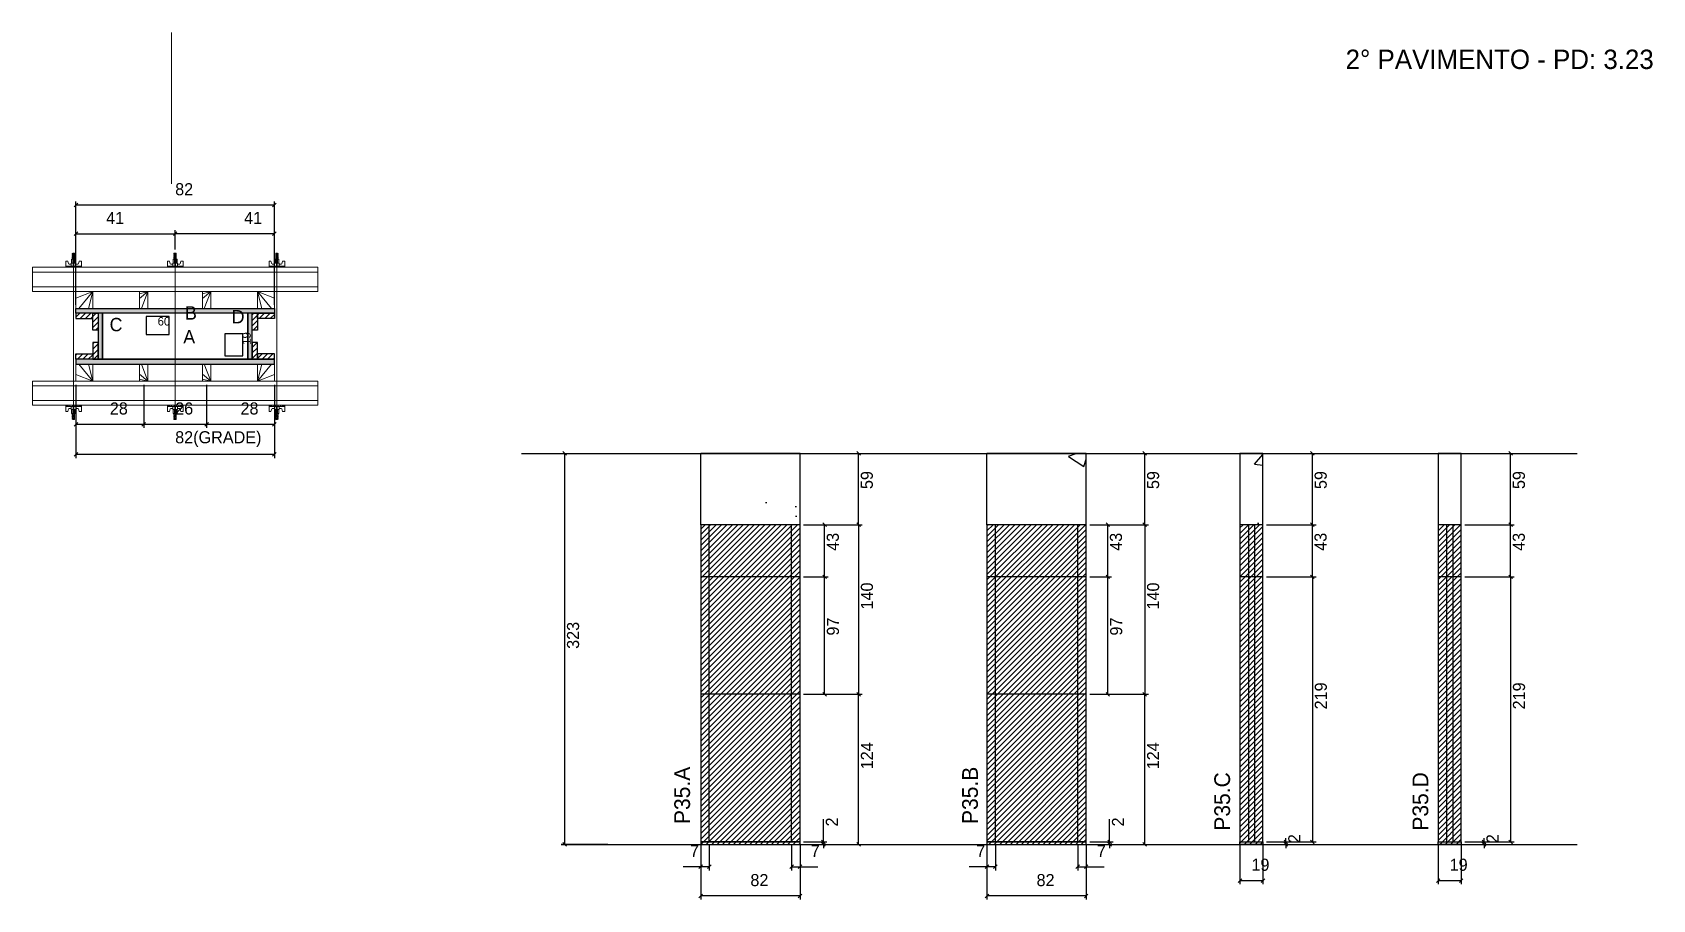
# Model space of a CAD drawing. Header units: metres. Extents: x 6695 to 8034, y 1598 to 2314.
import ezdxf

# ---------------------------------------------------------------- set-up
doc = ezdxf.new("R2010")
doc.units = ezdxf.units.M
for name, color, linetype in [('CHAPA', 7, 'Continuous'), ('COTA', 7, 'Continuous'), ('Hachura', 7, 'Continuous'), ('Madeira', 7, 'Continuous'), ('NIVEL 2° PAV.', 7, 'Continuous'), ('NOMENCLATURA', 7, 'Continuous'), ('Nível', 7, 'Continuous'), ('Painéis', 7, 'Continuous'), ('Perfil Metálico', 7, 'Continuous'), ('SARR_2.2x7', 7, 'Continuous'), ('SARRAFO', 7, 'Continuous'), ('Texto Seção', 7, 'Continuous'), ('TEXTO_GERAL', 7, 'Continuous')]:
    doc.layers.add(name, color=color, linetype=linetype)

msp = doc.modelspace()

# ---------------------------------------------------------------- hatches: boundary and pattern name
at = {"layer": 'COTA'}
h = msp.add_hatch(dxfattribs=at)
h.set_pattern_fill('AR-CONC')
h.paths.add_polyline_path([(7247.3, 1907.7), (7329.3, 1907.7), (7329.3, 1966.7), (7247.3, 1966.7), (7247.3, 1907.7)])
h = msp.add_hatch(dxfattribs=at)
h.set_pattern_fill('AR-CONC')
h.paths.add_polyline_path([(7483.8, 1907.7), (7565.8, 1907.7), (7565.8, 1966.7), (7483.8, 1966.7), (7483.8, 1907.7)])
h = msp.add_hatch(dxfattribs=at)
h.set_pattern_fill('AR-CONC')
h.paths.add_polyline_path([(7692.9, 1907.7), (7711.9, 1907.7), (7711.9, 1966.7), (7692.9, 1966.7), (7692.9, 1907.7)])
h = msp.add_hatch(dxfattribs=at)
h.set_pattern_fill('AR-CONC')
h.paths.add_polyline_path([(7856.7, 1907.7), (7875.7, 1907.7), (7875.7, 1966.7), (7856.7, 1966.7), (7856.7, 1907.7)])
at = {"layer": 'Hachura'}
h = msp.add_hatch(color=7, dxfattribs=at)
h.dxf.hatch_style = 1
h.paths.add_polyline_path([(6730.9, 2082.4), (6730.9, 2086.4), (6894.9, 2086.4), (6894.9, 2082.4), (6730.9, 2082.4)])
h = msp.add_hatch(color=7, dxfattribs=at)
h.dxf.hatch_style = 1
h.paths.add_polyline_path([(6730.9, 2082.4), (6730.9, 2086.4), (6894.9, 2086.4), (6894.9, 2082.4), (6730.9, 2082.4)])
h = msp.add_hatch(dxfattribs=at)
h.set_pattern_fill('ANSI31')
h.paths.add_polyline_path([(6744.9, 2082.4), (6744.9, 2078), (6730.9, 2078), (6730.9, 2082.4), (6744.9, 2082.4)])
h = msp.add_hatch(dxfattribs=at)
h.set_pattern_fill('ANSI31')
h.paths.add_polyline_path([(6749.3, 2082.4), (6744.9, 2082.4), (6744.9, 2068.4), (6749.3, 2068.4), (6749.3, 2082.4)])
h = msp.add_hatch(color=7, dxfattribs=at)
h.dxf.hatch_style = 1
h.paths.add_polyline_path([(6752.9, 2082.4), (6749.3, 2082.4), (6749.3, 2044.4), (6752.9, 2044.4), (6752.9, 2082.4)])
h = msp.add_hatch(color=7, dxfattribs=at)
h.dxf.hatch_style = 1
h.paths.add_polyline_path([(6752.9, 2082.4), (6749.3, 2082.4), (6749.3, 2044.4), (6752.9, 2044.4), (6752.9, 2082.4)])
h = msp.add_hatch(color=7, dxfattribs=at)
h.dxf.hatch_style = 1
h.paths.add_polyline_path([(6876.5, 2082.4), (6872.9, 2082.4), (6872.9, 2044.4), (6876.5, 2044.4), (6876.5, 2082.4)])
h = msp.add_hatch(color=7, dxfattribs=at)
h.dxf.hatch_style = 1
h.paths.add_polyline_path([(6876.5, 2082.4), (6872.9, 2082.4), (6872.9, 2044.4), (6876.5, 2044.4), (6876.5, 2082.4)])
h = msp.add_hatch(dxfattribs=at)
h.set_pattern_fill('ANSI31')
h.paths.add_polyline_path([(6880.9, 2082.4), (6876.5, 2082.4), (6876.5, 2068.4), (6880.9, 2068.4), (6880.9, 2082.4)])
h = msp.add_hatch(dxfattribs=at)
h.set_pattern_fill('ANSI31')
h.paths.add_polyline_path([(6880.9, 2082.4), (6880.9, 2078), (6894.9, 2078), (6894.9, 2082.4), (6880.9, 2082.4)])
h = msp.add_hatch(dxfattribs=at)
h.set_pattern_fill('ANSI31')
h.paths.add_polyline_path([(6744.9, 2044.4), (6744.9, 2048.8), (6730.9, 2048.8), (6730.9, 2044.4), (6744.9, 2044.4)])
h = msp.add_hatch(dxfattribs=at)
h.set_pattern_fill('ANSI31')
h.paths.add_polyline_path([(6749.3, 2044.4), (6744.9, 2044.4), (6744.9, 2058.4), (6749.3, 2058.4), (6749.3, 2044.4)])
h = msp.add_hatch(dxfattribs=at)
h.set_pattern_fill('ANSI31')
h.paths.add_polyline_path([(6880.9, 2044.4), (6876.5, 2044.4), (6876.5, 2058.4), (6880.9, 2058.4), (6880.9, 2044.4)])
h = msp.add_hatch(dxfattribs=at)
h.set_pattern_fill('ANSI31')
h.paths.add_polyline_path([(6880.9, 2044.4), (6880.9, 2048.8), (6894.9, 2048.8), (6894.9, 2044.4), (6880.9, 2044.4)])
h = msp.add_hatch(color=7, dxfattribs=at)
h.dxf.hatch_style = 1
h.paths.add_polyline_path([(6730.9, 2044.4), (6730.9, 2040.4), (6894.9, 2040.4), (6894.9, 2044.4), (6730.9, 2044.4)])
h = msp.add_hatch(color=7, dxfattribs=at)
h.dxf.hatch_style = 1
h.paths.add_polyline_path([(6730.9, 2044.4), (6730.9, 2040.4), (6894.9, 2040.4), (6894.9, 2044.4), (6730.9, 2044.4)])
h = msp.add_hatch(dxfattribs=at)
h.set_pattern_fill('ANSI31')
h.paths.add_polyline_path([(7329.3, 1643.7), (7329.3, 1907.7), (7247.3, 1907.7), (7247.3, 1643.7), (7329.3, 1643.7), (7329.3, 1643.7)])
h = msp.add_hatch(dxfattribs=at)
h.set_pattern_fill('ANSI31')
h.paths.add_polyline_path([(7565.8, 1643.7), (7565.8, 1907.7), (7483.8, 1907.7), (7483.8, 1643.7), (7565.8, 1643.7), (7565.8, 1643.7)])
h = msp.add_hatch(dxfattribs=at)
h.set_pattern_fill('ANSI31')
h.paths.add_polyline_path([(7711.9, 1643.7), (7711.9, 1907.7), (7692.9, 1907.7), (7692.9, 1643.7), (7711.9, 1643.7)])
h = msp.add_hatch(dxfattribs=at)
h.set_pattern_fill('ANSI31')
h.paths.add_polyline_path([(7875.7, 1643.7), (7875.7, 1907.7), (7856.7, 1907.7), (7856.7, 1643.7), (7875.7, 1643.7)])

# ---------------------------------------------------------------- linework, layer by layer
at = {"layer": 'CHAPA', "color": 1, "lineweight": 25}
for points in [[(6730.9, 2082.4), (6730.9, 2086.4), (6894.9, 2086.4), (6894.9, 2082.4)], [(6730.9, 2082.4), (6730.9, 2086.4), (6894.9, 2086.4), (6894.9, 2082.4)], [(6752.9, 2082.4), (6749.3, 2082.4), (6749.3, 2044.4), (6752.9, 2044.4)], [(6752.9, 2082.4), (6749.3, 2082.4), (6749.3, 2044.4), (6752.9, 2044.4)], [(6876.5, 2082.4), (6872.9, 2082.4), (6872.9, 2044.4), (6876.5, 2044.4)], [(6876.5, 2082.4), (6872.9, 2082.4), (6872.9, 2044.4), (6876.5, 2044.4)], [(6730.9, 2044.4), (6730.9, 2040.4), (6894.9, 2040.4), (6894.9, 2044.4)], [(6730.9, 2044.4), (6730.9, 2040.4), (6894.9, 2040.4), (6894.9, 2044.4)]]:
    msp.add_lwpolyline(points, close=True, dxfattribs=at)
at = {"layer": 'COTA', "color": 0, "lineweight": 25}
for p, q in [((6732.4, 2173.3), (6729.4, 2170.3)), ((6893.4, 2170.3), (6896.4, 2173.3)), ((6732.4, 2149.6), (6729.4, 2146.6)), ((6814.4, 2149.6), (6811.4, 2146.6)), ((6811.4, 2146.6), (6814.4, 2149.6)), ((6893.4, 2146.6), (6896.4, 2149.6)), ((6732.4, 1992.2), (6729.4, 1989.2)), ((6785.4, 1989.2), (6788.4, 1992.2)), ((6788.4, 1992.2), (6785.4, 1989.2)), ((6837.4, 1989.2), (6840.4, 1992.2)), ((6840.4, 1992.2), (6837.4, 1989.2)), ((6893.4, 1989.2), (6896.4, 1992.2)), ((6732.4, 1967.3), (6729.4, 1964.3)), ((6893.4, 1964.3), (6896.4, 1967.3)), ((7379.2, 1965.2), (7376.2, 1968.2)), ((7615.7, 1965.2), (7612.7, 1968.2)), ((7754.3, 1965.2), (7751.3, 1968.2)), ((7918, 1965.2), (7915, 1968.2)), ((7351.1, 1906.2), (7348.1, 1909.2)), ((7376.2, 1909.2), (7379.2, 1906.2)), ((7379.2, 1906.2), (7376.2, 1909.2)), ((7585.2, 1906.2), (7582.2, 1909.2)), ((7612.7, 1909.2), (7615.7, 1906.2)), ((7615.7, 1906.2), (7612.7, 1909.2)), ((7754.3, 1906.2), (7751.3, 1909.2)), ((7751.3, 1909.2), (7754.3, 1906.2)), ((7918, 1906.2), (7915, 1909.2)), ((7915, 1909.2), (7918, 1906.2)), ((7348.1, 1866.2), (7351.1, 1863.2)), ((7351.1, 1863.2), (7348.1, 1866.2)), ((7582.2, 1866.2), (7585.2, 1863.2)), ((7585.2, 1863.2), (7582.2, 1866.2)), ((7754.3, 1863.2), (7751.3, 1866.2)), ((7751.3, 1866.2), (7754.3, 1863.2)), ((7918, 1863.2), (7915, 1866.2)), ((7915, 1866.2), (7918, 1863.2)), ((7348.1, 1769.2), (7351.1, 1766.2)), ((7379.2, 1766.2), (7376.2, 1769.2)), ((7376.2, 1769.2), (7379.2, 1766.2)), ((7582.2, 1769.2), (7585.2, 1766.2)), ((7615.7, 1766.2), (7612.7, 1769.2)), ((7612.7, 1769.2), (7615.7, 1766.2)), ((7347.1, 1647.2), (7350.1, 1644.2)), ((7583.6, 1647.2), (7586.6, 1644.2)), ((7729.3, 1647.2), (7732.3, 1644.2)), ((7751.3, 1647.2), (7754.3, 1644.2)), ((7893.1, 1647.2), (7896.1, 1644.2)), ((7915, 1647.2), (7918, 1644.2)), ((7350.1, 1642.2), (7347.1, 1645.2)), ((7376.2, 1645.2), (7379.2, 1642.2)), ((7586.6, 1642.2), (7583.6, 1645.2)), ((7612.7, 1645.2), (7615.7, 1642.2)), ((7732.3, 1642.2), (7729.3, 1645.2)), ((7896.1, 1642.2), (7893.1, 1645.2)), ((7248.8, 1626.7), (7245.8, 1623.7)), ((7252.8, 1623.7), (7255.8, 1626.7)), ((7323.8, 1626.7), (7320.8, 1623.7)), ((7327.8, 1623.7), (7330.8, 1626.7)), ((7485.3, 1626.7), (7482.3, 1623.7)), ((7489.3, 1623.7), (7492.3, 1626.7)), ((7560.3, 1626.7), (7557.3, 1623.7)), ((7564.3, 1623.7), (7567.3, 1626.7)), ((7694.4, 1615.3), (7691.4, 1612.3)), ((7710.4, 1612.3), (7713.4, 1615.3)), ((7858.2, 1615.3), (7855.2, 1612.3)), ((7874.2, 1612.3), (7877.2, 1615.3)), ((7248.8, 1602.6), (7245.8, 1599.6)), ((7327.8, 1599.6), (7330.8, 1602.6)), ((7485.3, 1602.6), (7482.3, 1599.6)), ((7564.3, 1599.6), (7567.3, 1602.6))]:
    msp.add_line(p, q, dxfattribs=at)
at = {"layer": 'COTA', "color": 241, "lineweight": 25}
for p, q in [((6730.9, 2089.4), (6730.9, 2174.8)), ((6894.9, 2171.8), (6730.9, 2171.8)), ((6894.9, 2089.4), (6894.9, 2174.8)), ((6730.9, 2123.4), (6730.9, 2151.1)), ((6730.9, 2148.1), (6812.9, 2148.1)), ((6812.9, 2135.2), (6812.9, 2151.1)), ((6812.9, 2135.2), (6812.9, 2151.1)), ((6894.9, 2148.1), (6812.9, 2148.1)), ((6894.9, 2123.4), (6894.9, 2151.1)), ((6730.9, 2023.4), (6730.9, 1962.8)), ((6730.9, 2023.4), (6730.9, 1987.7)), ((6786.9, 2023.4), (6786.9, 1987.7)), ((6786.9, 2023.4), (6786.9, 1987.7)), ((6838.9, 2023.4), (6838.9, 1987.7)), ((6838.9, 2023.4), (6838.9, 1987.7)), ((6894.9, 2023.4), (6894.9, 1962.8)), ((6894.9, 2023.4), (6894.9, 1987.7)), ((6730.9, 1990.7), (6786.9, 1990.7)), ((6786.9, 1990.7), (6838.9, 1990.7)), ((6838.9, 1990.7), (6894.9, 1990.7)), ((6894.9, 1965.8), (6730.9, 1965.8)), ((7329.3, 1966.7), (7247.3, 1966.7)), ((7247.3, 1907.7), (7247.3, 1966.7)), ((7329.3, 1907.7), (7329.3, 1966.7)), ((7565.8, 1966.7), (7483.8, 1966.7)), ((7483.8, 1907.7), (7483.8, 1966.7)), ((7565.8, 1907.7), (7565.8, 1966.7))]:
    msp.add_line(p, q, dxfattribs=at)
at = {"layer": 'COTA', "color": 180, "lineweight": 25}
for p, q in [((6807.9, 2079.8), (6788.9, 2079.8)), ((6788.9, 2079.8), (6788.9, 2064.8)), ((6807.9, 2064.8), (6807.9, 2079.8)), ((6788.9, 2064.8), (6807.9, 2064.8)), ((6868.9, 2065.4), (6853.9, 2065.4)), ((6853.9, 2065.4), (6853.9, 2047.4)), ((6868.9, 2047.4), (6868.9, 2065.4)), ((6853.9, 2047.4), (6868.9, 2047.4))]:
    msp.add_line(p, q, dxfattribs=at)
at = {"layer": 'COTA', "color": 4, "lineweight": 25}
for p, q in [((7332.3, 1966.7), (7380.7, 1966.7)), ((7377.7, 1907.7), (7377.7, 1966.7)), ((7568.8, 1966.7), (7617.2, 1966.7)), ((7614.2, 1907.7), (7614.2, 1966.7)), ((7714.9, 1966.7), (7755.8, 1966.7)), ((7752.8, 1907.7), (7752.8, 1966.7)), ((7878.7, 1966.7), (7919.5, 1966.7)), ((7916.5, 1907.7), (7916.5, 1966.7)), ((7332.3, 1907.7), (7352.6, 1907.7)), ((7332.3, 1907.7), (7380.7, 1907.7)), ((7332.3, 1907.7), (7380.7, 1907.7)), ((7349.6, 1864.7), (7349.6, 1907.7)), ((7377.7, 1907.7), (7377.7, 1767.7)), ((7568.8, 1907.7), (7586.7, 1907.7)), ((7568.8, 1907.7), (7617.2, 1907.7)), ((7568.8, 1907.7), (7617.2, 1907.7)), ((7583.7, 1864.7), (7583.7, 1907.7)), ((7614.2, 1907.7), (7614.2, 1767.7)), ((7714.9, 1907.7), (7755.8, 1907.7)), ((7714.9, 1907.7), (7755.8, 1907.7)), ((7752.8, 1864.7), (7752.8, 1907.7)), ((7878.7, 1907.7), (7919.5, 1907.7)), ((7878.7, 1907.7), (7919.5, 1907.7)), ((7916.5, 1864.7), (7916.5, 1907.7)), ((7332.3, 1864.7), (7352.6, 1864.7)), ((7332.3, 1864.7), (7352.6, 1864.7)), ((7349.6, 1767.7), (7349.6, 1864.7)), ((7568.8, 1864.7), (7586.7, 1864.7)), ((7568.8, 1864.7), (7586.7, 1864.7)), ((7583.7, 1767.7), (7583.7, 1864.7)), ((7714.9, 1864.7), (7755.8, 1864.7)), ((7714.9, 1864.7), (7755.8, 1864.7)), ((7752.8, 1864.7), (7752.8, 1645.7)), ((7878.7, 1864.7), (7919.5, 1864.7)), ((7878.7, 1864.7), (7919.5, 1864.7)), ((7916.5, 1864.7), (7916.5, 1645.7)), ((7332.3, 1767.7), (7380.7, 1767.7)), ((7332.3, 1767.7), (7352.6, 1767.7)), ((7332.3, 1767.7), (7380.7, 1767.7)), ((7377.7, 1643.7), (7377.7, 1767.7)), ((7568.8, 1767.7), (7617.2, 1767.7)), ((7568.8, 1767.7), (7586.7, 1767.7)), ((7568.8, 1767.7), (7617.2, 1767.7)), ((7614.2, 1643.7), (7614.2, 1767.7)), ((7348.6, 1645.7), (7348.6, 1664.5)), ((7585.1, 1645.7), (7585.1, 1664.5)), ((7730.8, 1645.7), (7730.8, 1648.7)), ((7894.6, 1645.7), (7894.6, 1648.7)), ((7247.3, 1642.7), (7247.3, 1598.1)), ((7247.3, 1640.7), (7247.3, 1622.2)), ((7254.3, 1642.7), (7254.3, 1622.2)), ((7322.3, 1642.7), (7322.3, 1622.2)), ((7329.3, 1642.7), (7329.3, 1598.1)), ((7329.3, 1640.7), (7329.3, 1622.2)), ((7332.3, 1645.7), (7351.6, 1645.7)), ((7332.3, 1643.7), (7351.6, 1643.7)), ((7332.3, 1643.7), (7380.7, 1643.7)), ((7348.6, 1643.7), (7348.6, 1645.7)), ((7348.6, 1643.7), (7348.6, 1640.7)), ((7483.8, 1642.7), (7483.8, 1598.1)), ((7483.8, 1640.7), (7483.8, 1622.2)), ((7490.8, 1642.7), (7490.8, 1622.2)), ((7558.8, 1642.7), (7558.8, 1622.2)), ((7565.8, 1642.7), (7565.8, 1598.1)), ((7565.8, 1640.7), (7565.8, 1622.2)), ((7568.8, 1645.7), (7588.1, 1645.7)), ((7568.8, 1643.7), (7588.1, 1643.7)), ((7568.8, 1643.7), (7617.2, 1643.7)), ((7585.1, 1643.7), (7585.1, 1645.7)), ((7585.1, 1643.7), (7585.1, 1640.7)), ((7692.9, 1642.7), (7692.9, 1610.8)), ((7711.9, 1642.7), (7711.9, 1610.8)), ((7714.9, 1645.7), (7733.8, 1645.7)), ((7714.9, 1645.7), (7755.8, 1645.7)), ((7714.9, 1643.7), (7733.8, 1643.7)), ((7730.8, 1643.7), (7730.8, 1645.7)), ((7730.8, 1643.7), (7730.8, 1640.7)), ((7856.7, 1642.7), (7856.7, 1610.8)), ((7875.7, 1642.7), (7875.7, 1610.8)), ((7878.7, 1645.7), (7897.6, 1645.7)), ((7878.7, 1645.7), (7919.5, 1645.7)), ((7878.7, 1643.7), (7897.6, 1643.7)), ((7894.6, 1643.7), (7894.6, 1645.7)), ((7894.6, 1643.7), (7894.6, 1640.7)), ((7247.3, 1625.2), (7232.6, 1625.2)), ((7254.3, 1625.2), (7247.3, 1625.2)), ((7322.3, 1625.2), (7329.3, 1625.2)), ((7329.3, 1625.2), (7344, 1625.2)), ((7483.8, 1625.2), (7469.1, 1625.2)), ((7490.8, 1625.2), (7483.8, 1625.2)), ((7558.8, 1625.2), (7565.8, 1625.2)), ((7565.8, 1625.2), (7580.6, 1625.2)), ((7692.9, 1613.8), (7711.9, 1613.8)), ((7856.7, 1613.8), (7875.7, 1613.8)), ((7329.3, 1601.1), (7247.3, 1601.1)), ((7565.8, 1601.1), (7483.8, 1601.1))]:
    msp.add_line(p, q, dxfattribs=at)
at = {"layer": 'COTA', "color": 241, "lineweight": 25}
for points in [[(7711.9, 1907.7), (7711.9, 1966.7), (7692.9, 1966.7), (7692.9, 1907.7)], [(7875.7, 1907.7), (7875.7, 1966.7), (7856.7, 1966.7), (7856.7, 1907.7)]]:
    msp.add_lwpolyline(points, dxfattribs=at)
at = {"layer": 'Hachura', "color": 0, "lineweight": 9}
for p, q in [((6727.8, 2131.4), (6730, 2130.4)), ((6729.9, 2130.1), (6727.8, 2131.2)), ((6727.8, 2130.3), (6730, 2129.2)), ((6729.9, 2129), (6727.8, 2130)), ((6727.8, 2129.1), (6730, 2128)), ((6727.9, 2131.9), (6728.2, 2132.2)), ((6727.9, 2131.5), (6727.9, 2131.9)), ((6729.8, 2131.9), (6727.9, 2131.9)), ((6727.9, 2131.5), (6729.8, 2130.6)), ((6727.9, 2131.5), (6729.8, 2130.6)), ((6727.9, 2130.4), (6727.9, 2131)), ((6729.8, 2130), (6727.9, 2131)), ((6727.9, 2130.4), (6729.8, 2129.4)), ((6727.9, 2129.2), (6727.9, 2129.9)), ((6729.8, 2128.9), (6727.9, 2129.9)), ((6727.9, 2129.6), (6727.9, 2129.9)), ((6727.9, 2129.2), (6729.8, 2128.2)), ((6728.2, 2132.2), (6729.5, 2132.2)), ((6729.8, 2131.2), (6728.5, 2131.9)), ((6729.9, 2131.3), (6728.8, 2131.9)), ((6729.3, 2131.9), (6730, 2131.5)), ((6729.8, 2131.9), (6729.5, 2132.2)), ((6729.6, 2131.9), (6729.8, 2131.7)), ((6729.8, 2131.2), (6729.8, 2130.6)), ((6729.8, 2129.4), (6729.8, 2130)), ((6811.8, 2131.4), (6814, 2130.4)), ((6813.9, 2130.1), (6811.8, 2131.2)), ((6811.8, 2130.3), (6814, 2129.2)), ((6813.9, 2129), (6811.8, 2130)), ((6811.8, 2129.1), (6814, 2128)), ((6811.9, 2131.9), (6812.2, 2132.2)), ((6811.9, 2131.5), (6811.9, 2131.9)), ((6813.8, 2131.9), (6811.9, 2131.9)), ((6811.9, 2131.5), (6813.8, 2130.6)), ((6811.9, 2131.5), (6813.8, 2130.6)), ((6811.9, 2130.4), (6811.9, 2131)), ((6813.8, 2130), (6811.9, 2131)), ((6811.9, 2130.4), (6813.8, 2129.4)), ((6811.9, 2129.2), (6811.9, 2129.9)), ((6813.8, 2128.9), (6811.9, 2129.9)), ((6811.9, 2129.6), (6811.9, 2129.9)), ((6811.9, 2129.2), (6813.8, 2128.2)), ((6812.2, 2132.2), (6813.5, 2132.2)), ((6813.8, 2131.2), (6812.5, 2131.9)), ((6813.9, 2131.3), (6812.8, 2131.9)), ((6813.3, 2131.9), (6814, 2131.5)), ((6813.8, 2131.9), (6813.5, 2132.2)), ((6813.6, 2131.9), (6813.8, 2131.7)), ((6813.8, 2131.2), (6813.8, 2130.6)), ((6813.8, 2129.4), (6813.8, 2130)), ((6896.5, 2131.9), (6895.9, 2131.5)), ((6895.9, 2131.3), (6897, 2131.9)), ((6898, 2131.4), (6895.9, 2130.4)), ((6895.9, 2130.1), (6898.1, 2131.2)), ((6898, 2130.3), (6895.9, 2129.2)), ((6895.9, 2129), (6898.1, 2130)), ((6898, 2129.1), (6895.9, 2128)), ((6896, 2131.9), (6896.3, 2132.2)), ((6896.3, 2131.9), (6896, 2131.7)), ((6896, 2131.2), (6897.3, 2131.9)), ((6896, 2131.9), (6898, 2131.9)), ((6898, 2131.5), (6896, 2130.6)), ((6898, 2131.5), (6896, 2130.6)), ((6896, 2131.2), (6896, 2130.6)), ((6896, 2130), (6898, 2131)), ((6898, 2130.4), (6896, 2129.4)), ((6896, 2129.4), (6896, 2130)), ((6896, 2128.9), (6898, 2129.9)), ((6898, 2129.2), (6896, 2128.2)), ((6897.6, 2132.2), (6896.3, 2132.2)), ((6898, 2131.9), (6897.6, 2132.2)), ((6898, 2131.5), (6898, 2131.9)), ((6898, 2130.4), (6898, 2131)), ((6898, 2129.2), (6898, 2129.9)), ((6898, 2129.6), (6898, 2129.9)), ((6722.5, 2120.4), (6722.5, 2125.5)), ((6722.5, 2125.5), (6724.1, 2125.5)), ((6722.5, 2121.3), (6735.4, 2121.3)), ((6722.5, 2121.3), (6727.6, 2121.3)), ((6735.4, 2120.4), (6722.5, 2120.4)), ((6722.6, 2121.3), (6722.6, 2120.4)), ((6722.8, 2121.3), (6722.8, 2120.4)), ((6723.2, 2121.3), (6723.2, 2120.4)), ((6723.6, 2121.3), (6723.6, 2120.4)), ((6724.1, 2125.5), (6724.7, 2123.3)), ((6724.5, 2121.3), (6724.5, 2120.4)), ((6725, 2123.1), (6727, 2123.1)), ((6725.9, 2121.3), (6725.9, 2120.4)), ((6734.4, 2120.4), (6726.6, 2120.4)), ((6727, 2123.9), (6730.8, 2123.9)), ((6727, 2121.3), (6727, 2123.9)), ((6728.9, 2121.3), (6727, 2121.3)), ((6730.6, 2127.1), (6727.2, 2127.1)), ((6727.2, 2127.1), (6727.2, 2123.9)), ((6730.6, 2127), (6727.2, 2127)), ((6727.6, 2121.3), (6728.3, 2121.3)), ((6729.9, 2127.8), (6727.8, 2128.9)), ((6729, 2127.1), (6727.8, 2127.7)), ((6727.9, 2128), (6727.9, 2128.7)), ((6729.8, 2127.7), (6727.9, 2128.7)), ((6727.9, 2128), (6729.8, 2127.1)), ((6728.8, 2127.1), (6727.9, 2127.5)), ((6727.9, 2127.1), (6727.9, 2127.5)), ((6728, 2121), (6728, 2121.2)), ((6728, 2120.5), (6728, 2121)), ((6728.3, 2127.1), (6728.3, 2123.9)), ((6728.6, 2121.3), (6728.6, 2123.3)), ((6728.9, 2121.3), (6728.9, 2120.4)), ((6729.1, 2123.3), (6729.1, 2121.3)), ((6729.8, 2128.7), (6729.8, 2128.9)), ((6729.8, 2128.7), (6729.8, 2128.2)), ((6729.8, 2127.7), (6729.8, 2127.1)), ((6729.8, 2127.1), (6729.8, 2123.9)), ((6729.9, 2121.2), (6729.9, 2120.7)), ((6730.6, 2123.9), (6730.6, 2127.1)), ((6730.8, 2123.9), (6730.6, 2123.9)), ((6730.8, 2123.9), (6730.6, 2123.9)), ((6730.8, 2123.9), (6730.8, 2121.3)), ((6732.8, 2123.1), (6730.8, 2123.1)), ((6731.9, 2121.3), (6731.9, 2120.4)), ((6733.7, 2125.5), (6733.1, 2123.3)), ((6733.4, 2121.3), (6733.4, 2120.4)), ((6735.4, 2125.5), (6733.7, 2125.5)), ((6734.2, 2121.3), (6734.2, 2120.4)), ((6734.7, 2121.3), (6734.7, 2120.4)), ((6735, 2121.3), (6735, 2120.4)), ((6735.2, 2121.3), (6735.2, 2120.4)), ((6735.4, 2121.3), (6735.4, 2125.5)), ((6735.4, 2121.3), (6735.4, 2120.4)), ((6806.5, 2120.4), (6806.5, 2125.5)), ((6806.5, 2125.5), (6808.1, 2125.5)), ((6806.5, 2121.3), (6819.4, 2121.3)), ((6806.5, 2121.3), (6811.6, 2121.3)), ((6819.4, 2120.4), (6806.5, 2120.4)), ((6806.6, 2121.3), (6806.6, 2120.4)), ((6806.8, 2121.3), (6806.8, 2120.4)), ((6807.2, 2121.3), (6807.2, 2120.4)), ((6807.6, 2121.3), (6807.6, 2120.4)), ((6808.1, 2125.5), (6808.7, 2123.3)), ((6808.5, 2121.3), (6808.5, 2120.4)), ((6809, 2123.1), (6811, 2123.1)), ((6809.9, 2121.3), (6809.9, 2120.4)), ((6818.4, 2120.4), (6810.6, 2120.4)), ((6811, 2123.9), (6814.8, 2123.9)), ((6811, 2121.3), (6811, 2123.9)), ((6812.9, 2121.3), (6811, 2121.3)), ((6814.6, 2127.1), (6811.2, 2127.1)), ((6811.2, 2127.1), (6811.2, 2123.9)), ((6814.6, 2127), (6811.2, 2127)), ((6811.6, 2121.3), (6812.3, 2121.3)), ((6813.9, 2127.8), (6811.8, 2128.9)), ((6813, 2127.1), (6811.8, 2127.7)), ((6811.9, 2128), (6811.9, 2128.7)), ((6813.8, 2127.7), (6811.9, 2128.7)), ((6811.9, 2128), (6813.8, 2127.1)), ((6812.8, 2127.1), (6811.9, 2127.5)), ((6811.9, 2127.1), (6811.9, 2127.5)), ((6812, 2121), (6812, 2121.2)), ((6812, 2120.5), (6812, 2121)), ((6812.3, 2127.1), (6812.3, 2123.9)), ((6812.6, 2121.3), (6812.6, 2123.3)), ((6812.9, 2121.3), (6812.9, 2120.4)), ((6813.1, 2123.3), (6813.1, 2121.3)), ((6813.8, 2128.7), (6813.8, 2128.9)), ((6813.8, 2128.7), (6813.8, 2128.2)), ((6813.8, 2127.7), (6813.8, 2127.1)), ((6813.8, 2127.1), (6813.8, 2123.9)), ((6813.9, 2121.2), (6813.9, 2120.7)), ((6814.6, 2123.9), (6814.6, 2127.1)), ((6814.8, 2123.9), (6814.6, 2123.9)), ((6814.8, 2123.9), (6814.6, 2123.9)), ((6814.8, 2123.9), (6814.8, 2121.3)), ((6816.8, 2123.1), (6814.8, 2123.1)), ((6815.9, 2121.3), (6815.9, 2120.4)), ((6817.7, 2125.5), (6817.1, 2123.3)), ((6817.4, 2121.3), (6817.4, 2120.4)), ((6819.4, 2125.5), (6817.7, 2125.5)), ((6818.2, 2121.3), (6818.2, 2120.4)), ((6818.7, 2121.3), (6818.7, 2120.4)), ((6819, 2121.3), (6819, 2120.4)), ((6819.2, 2121.3), (6819.2, 2120.4)), ((6819.4, 2121.3), (6819.4, 2125.5)), ((6819.4, 2121.3), (6819.4, 2120.4)), ((6890.5, 2121.3), (6890.5, 2125.5)), ((6890.5, 2125.5), (6892.1, 2125.5)), ((6903.4, 2121.3), (6890.5, 2121.3)), ((6890.5, 2121.3), (6890.5, 2120.4)), ((6890.5, 2120.4), (6903.4, 2120.4)), ((6890.6, 2121.3), (6890.6, 2120.4)), ((6890.8, 2121.3), (6890.8, 2120.4)), ((6891.2, 2121.3), (6891.2, 2120.4)), ((6891.4, 2120.4), (6899.2, 2120.4)), ((6891.6, 2121.3), (6891.6, 2120.4)), ((6892.1, 2125.5), (6892.7, 2123.3)), ((6892.5, 2121.3), (6892.5, 2120.4)), ((6893, 2123.1), (6895, 2123.1)), ((6893.9, 2121.3), (6893.9, 2120.4)), ((6898.9, 2123.9), (6895, 2123.9)), ((6895, 2123.9), (6895, 2121.3)), ((6895, 2123.9), (6895.2, 2123.9)), ((6895, 2123.9), (6895.2, 2123.9)), ((6895.2, 2127.1), (6898.6, 2127.1)), ((6895.2, 2123.9), (6895.2, 2127.1)), ((6895.2, 2127), (6898.6, 2127)), ((6895.9, 2127.8), (6898.1, 2128.9)), ((6895.9, 2121.2), (6895.9, 2120.7)), ((6896, 2128.7), (6896, 2128.9)), ((6896, 2128.7), (6896, 2128.2)), ((6896, 2127.7), (6898, 2128.7)), ((6898, 2128), (6896, 2127.1)), ((6896, 2127.7), (6896, 2127.1)), ((6896, 2127.1), (6896, 2123.9)), ((6896.7, 2123.3), (6896.7, 2121.3)), ((6896.8, 2127.1), (6898.1, 2127.7)), ((6896.9, 2121.3), (6898.9, 2121.3)), ((6896.9, 2121.3), (6896.9, 2120.4)), ((6897, 2127.1), (6898, 2127.5)), ((6897.2, 2121.3), (6897.2, 2123.3)), ((6897.6, 2127.1), (6897.6, 2123.9)), ((6898.2, 2121.3), (6897.6, 2121.3)), ((6897.9, 2121), (6897.9, 2121.2)), ((6897.9, 2120.5), (6897.9, 2121)), ((6898, 2128), (6898, 2128.7)), ((6898, 2127.1), (6898, 2127.5)), ((6903.4, 2121.3), (6898.2, 2121.3)), ((6898.6, 2127.1), (6898.6, 2123.9)), ((6898.9, 2121.3), (6898.9, 2123.9)), ((6900.8, 2123.1), (6898.9, 2123.1)), ((6900, 2121.3), (6900, 2120.4)), ((6901.7, 2125.5), (6901.1, 2123.3)), ((6901.4, 2121.3), (6901.4, 2120.4)), ((6903.4, 2125.5), (6901.7, 2125.5)), ((6902.2, 2121.3), (6902.2, 2120.4)), ((6902.7, 2121.3), (6902.7, 2120.4)), ((6903, 2121.3), (6903, 2120.4)), ((6903.2, 2121.3), (6903.2, 2120.4)), ((6903.4, 2120.4), (6903.4, 2125.5)), ((6735.4, 2006.4), (6722.5, 2006.4)), ((6722.5, 2006.4), (6722.5, 2001.2)), ((6722.5, 2005.5), (6735.4, 2005.5)), ((6722.5, 2005.5), (6727.6, 2005.5)), ((6722.5, 2001.2), (6724.1, 2001.2)), ((6722.6, 2005.5), (6722.6, 2006.4)), ((6722.8, 2005.5), (6722.8, 2006.4)), ((6723.2, 2005.5), (6723.2, 2006.4)), ((6723.6, 2005.5), (6723.6, 2006.4)), ((6724.1, 2001.2), (6724.7, 2003.4)), ((6724.5, 2005.5), (6724.5, 2006.4)), ((6725, 2003.7), (6727, 2003.7)), ((6725.9, 2005.5), (6725.9, 2006.4)), ((6734.4, 2006.4), (6726.6, 2006.4)), ((6728.9, 2005.5), (6727, 2005.5)), ((6727, 2005.5), (6727, 2002.9)), ((6727, 2002.9), (6730.8, 2002.9)), ((6727.2, 1999.7), (6727.2, 2002.9)), ((6730.6, 1999.7), (6727.2, 1999.7)), ((6730.6, 1999.7), (6727.2, 1999.7)), ((6727.6, 2005.5), (6728.3, 2005.5)), ((6729, 1999.7), (6727.8, 1999)), ((6729.9, 1998.9), (6727.8, 1997.9)), ((6727.8, 1997.6), (6730, 1998.7)), ((6729.9, 1997.8), (6727.8, 1996.7)), ((6727.8, 1996.5), (6730, 1997.6)), ((6729.9, 1996.6), (6727.8, 1995.6)), ((6727.8, 1995.3), (6730, 1996.4)), ((6727.9, 1998.7), (6729.8, 1999.7)), ((6728.8, 1999.7), (6727.9, 1999.2)), ((6727.9, 1999.7), (6727.9, 1999.2)), ((6729.8, 1999), (6727.9, 1998.1)), ((6727.9, 1998.7), (6727.9, 1998.1)), ((6727.9, 1997.5), (6729.8, 1998.5)), ((6729.8, 1997.9), (6727.9, 1996.9)), ((6727.9, 1997.5), (6727.9, 1996.9)), ((6727.9, 1996.4), (6729.8, 1997.3)), ((6727.9, 1997.1), (6727.9, 1996.9)), ((6729.8, 1996.7), (6727.9, 1995.7)), ((6727.9, 1996.4), (6727.9, 1995.7)), ((6727.9, 1995.2), (6729.8, 1996.2)), ((6727.9, 1995.2), (6729.8, 1996.2)), ((6727.9, 1995.2), (6727.9, 1994.9)), ((6728, 2006.2), (6728, 2005.8)), ((6728, 2005.8), (6728, 2005.6)), ((6728.3, 1999.7), (6728.3, 2002.9)), ((6729.8, 1995.5), (6728.5, 1994.9)), ((6728.6, 2005.5), (6728.6, 2003.5)), ((6729.9, 1995.5), (6728.8, 1994.9)), ((6728.9, 2005.5), (6728.9, 2006.4)), ((6729.1, 2003.5), (6729.1, 2005.5)), ((6729.3, 1994.9), (6730, 1995.2)), ((6729.8, 1999.7), (6729.8, 2002.9)), ((6729.8, 1999), (6729.8, 1999.7)), ((6729.8, 1998.1), (6729.8, 1998.5)), ((6729.8, 1998.1), (6729.8, 1997.9)), ((6729.8, 1997.3), (6729.8, 1996.7)), ((6729.8, 1995.5), (6729.8, 1996.2)), ((6729.9, 2005.6), (6729.9, 2006)), ((6730.6, 2002.9), (6730.6, 1999.7)), ((6730.8, 2002.9), (6730.6, 2002.9)), ((6730.8, 2002.9), (6730.6, 2002.9)), ((6732.8, 2003.7), (6730.8, 2003.7)), ((6730.8, 2002.9), (6730.8, 2005.5)), ((6731.9, 2005.5), (6731.9, 2006.4)), ((6733.7, 2001.2), (6733.1, 2003.4)), ((6733.4, 2005.5), (6733.4, 2006.4)), ((6735.4, 2001.2), (6733.7, 2001.2)), ((6734.2, 2005.5), (6734.2, 2006.4)), ((6734.7, 2005.5), (6734.7, 2006.4)), ((6735, 2005.5), (6735, 2006.4)), ((6735.2, 2005.5), (6735.2, 2006.4)), ((6735.4, 2005.5), (6735.4, 2006.4)), ((6735.4, 2005.5), (6735.4, 2001.2)), ((6819.4, 2006.4), (6806.5, 2006.4)), ((6806.5, 2006.4), (6806.5, 2001.2)), ((6806.5, 2005.5), (6819.4, 2005.5)), ((6806.5, 2005.5), (6811.6, 2005.5)), ((6806.5, 2001.2), (6808.1, 2001.2)), ((6806.6, 2005.5), (6806.6, 2006.4)), ((6806.8, 2005.5), (6806.8, 2006.4)), ((6807.2, 2005.5), (6807.2, 2006.4)), ((6807.6, 2005.5), (6807.6, 2006.4)), ((6808.1, 2001.2), (6808.7, 2003.4)), ((6808.5, 2005.5), (6808.5, 2006.4)), ((6809, 2003.7), (6811, 2003.7)), ((6809.9, 2005.5), (6809.9, 2006.4)), ((6818.4, 2006.4), (6810.6, 2006.4)), ((6812.9, 2005.5), (6811, 2005.5)), ((6811, 2005.5), (6811, 2002.9)), ((6811, 2002.9), (6814.8, 2002.9)), ((6811.2, 1999.7), (6811.2, 2002.9)), ((6814.6, 1999.7), (6811.2, 1999.7)), ((6814.6, 1999.7), (6811.2, 1999.7)), ((6811.6, 2005.5), (6812.3, 2005.5)), ((6813, 1999.7), (6811.8, 1999)), ((6813.9, 1998.9), (6811.8, 1997.9)), ((6811.8, 1997.6), (6814, 1998.7)), ((6813.9, 1997.8), (6811.8, 1996.7)), ((6811.8, 1996.5), (6814, 1997.6)), ((6813.9, 1996.6), (6811.8, 1995.6)), ((6811.8, 1995.3), (6814, 1996.4)), ((6811.9, 1998.7), (6813.8, 1999.7)), ((6812.8, 1999.7), (6811.9, 1999.2)), ((6811.9, 1999.7), (6811.9, 1999.2)), ((6813.8, 1999), (6811.9, 1998.1)), ((6811.9, 1998.7), (6811.9, 1998.1)), ((6811.9, 1997.5), (6813.8, 1998.5)), ((6813.8, 1997.9), (6811.9, 1996.9)), ((6811.9, 1997.5), (6811.9, 1996.9)), ((6811.9, 1996.4), (6813.8, 1997.3)), ((6811.9, 1997.1), (6811.9, 1996.9)), ((6813.8, 1996.7), (6811.9, 1995.7)), ((6811.9, 1996.4), (6811.9, 1995.7)), ((6811.9, 1995.2), (6813.8, 1996.2)), ((6811.9, 1995.2), (6813.8, 1996.2)), ((6811.9, 1995.2), (6811.9, 1994.9)), ((6812, 2006.2), (6812, 2005.8)), ((6812, 2005.8), (6812, 2005.6)), ((6812.3, 1999.7), (6812.3, 2002.9)), ((6813.8, 1995.5), (6812.5, 1994.9)), ((6812.6, 2005.5), (6812.6, 2003.5)), ((6813.9, 1995.5), (6812.8, 1994.9)), ((6812.9, 2005.5), (6812.9, 2006.4)), ((6813.1, 2003.5), (6813.1, 2005.5)), ((6813.3, 1994.9), (6814, 1995.2)), ((6813.8, 1999.7), (6813.8, 2002.9)), ((6813.8, 1999), (6813.8, 1999.7)), ((6813.8, 1998.1), (6813.8, 1998.5)), ((6813.8, 1998.1), (6813.8, 1997.9)), ((6813.8, 1997.3), (6813.8, 1996.7)), ((6813.8, 1995.5), (6813.8, 1996.2)), ((6813.9, 2005.6), (6813.9, 2006)), ((6814.6, 2002.9), (6814.6, 1999.7)), ((6814.8, 2002.9), (6814.6, 2002.9)), ((6814.8, 2002.9), (6814.6, 2002.9)), ((6816.8, 2003.7), (6814.8, 2003.7)), ((6814.8, 2002.9), (6814.8, 2005.5)), ((6815.9, 2005.5), (6815.9, 2006.4)), ((6817.7, 2001.2), (6817.1, 2003.4)), ((6817.4, 2005.5), (6817.4, 2006.4)), ((6819.4, 2001.2), (6817.7, 2001.2)), ((6818.2, 2005.5), (6818.2, 2006.4)), ((6818.7, 2005.5), (6818.7, 2006.4)), ((6819, 2005.5), (6819, 2006.4)), ((6819.2, 2005.5), (6819.2, 2006.4)), ((6819.4, 2005.5), (6819.4, 2006.4)), ((6819.4, 2005.5), (6819.4, 2001.2)), ((6890.5, 2006.4), (6903.4, 2006.4)), ((6890.5, 2005.5), (6890.5, 2006.4)), ((6903.4, 2005.5), (6890.5, 2005.5)), ((6890.5, 2005.5), (6890.5, 2001.2)), ((6890.5, 2001.2), (6892.1, 2001.2)), ((6890.6, 2005.5), (6890.6, 2006.4)), ((6890.8, 2005.5), (6890.8, 2006.4)), ((6891.2, 2005.5), (6891.2, 2006.4)), ((6891.4, 2006.4), (6899.2, 2006.4)), ((6891.6, 2005.5), (6891.6, 2006.4)), ((6892.1, 2001.2), (6892.7, 2003.4)), ((6892.5, 2005.5), (6892.5, 2006.4)), ((6893, 2003.7), (6895, 2003.7)), ((6893.9, 2005.5), (6893.9, 2006.4)), ((6895, 2002.9), (6895, 2005.5)), ((6898.9, 2002.9), (6895, 2002.9)), ((6895, 2002.9), (6895.2, 2002.9)), ((6895, 2002.9), (6895.2, 2002.9)), ((6895.2, 2002.9), (6895.2, 1999.7)), ((6895.2, 1999.7), (6898.6, 1999.7)), ((6895.2, 1999.7), (6898.6, 1999.7)), ((6895.9, 2005.6), (6895.9, 2006)), ((6895.9, 1998.9), (6898.1, 1997.9)), ((6898, 1997.6), (6895.9, 1998.7)), ((6895.9, 1997.8), (6898.1, 1996.7)), ((6898, 1996.5), (6895.9, 1997.6)), ((6895.9, 1996.6), (6898.1, 1995.6)), ((6898, 1995.3), (6895.9, 1996.4)), ((6895.9, 1995.5), (6897, 1994.9)), ((6896.5, 1994.9), (6895.9, 1995.2)), ((6896, 1999.7), (6896, 2002.9)), ((6896, 1999), (6896, 1999.7)), ((6898, 1998.7), (6896, 1999.7)), ((6896, 1999), (6898, 1998.1)), ((6896, 1998.1), (6896, 1998.5)), ((6898, 1997.5), (6896, 1998.5)), ((6896, 1998.1), (6896, 1997.9)), ((6896, 1997.9), (6898, 1996.9)), ((6896, 1997.3), (6896, 1996.7)), ((6898, 1996.4), (6896, 1997.3)), ((6896, 1996.7), (6898, 1995.7)), ((6898, 1995.2), (6896, 1996.2)), ((6896, 1995.5), (6896, 1996.2)), ((6898, 1995.2), (6896, 1996.2)), ((6896, 1995.5), (6897.3, 1994.9)), ((6896.7, 2003.5), (6896.7, 2005.5)), ((6896.8, 1999.7), (6898.1, 1999)), ((6896.9, 2005.5), (6896.9, 2006.4)), ((6896.9, 2005.5), (6898.9, 2005.5)), ((6897, 1999.7), (6898, 1999.2)), ((6897.2, 2005.5), (6897.2, 2003.5)), ((6898.2, 2005.5), (6897.6, 2005.5)), ((6897.6, 1999.7), (6897.6, 2002.9)), ((6897.9, 2006.2), (6897.9, 2005.8)), ((6897.9, 2005.8), (6897.9, 2005.6)), ((6898, 1999.7), (6898, 1999.2)), ((6898, 1998.7), (6898, 1998.1)), ((6898, 1997.5), (6898, 1996.9)), ((6898, 1997.1), (6898, 1996.9)), ((6898, 1996.4), (6898, 1995.7)), ((6898, 1995.2), (6898, 1994.9)), ((6903.4, 2005.5), (6898.2, 2005.5)), ((6898.6, 1999.7), (6898.6, 2002.9)), ((6898.9, 2005.5), (6898.9, 2002.9)), ((6900.8, 2003.7), (6898.9, 2003.7)), ((6900, 2005.5), (6900, 2006.4)), ((6901.7, 2001.2), (6901.1, 2003.4)), ((6901.4, 2005.5), (6901.4, 2006.4)), ((6903.4, 2001.2), (6901.7, 2001.2)), ((6902.2, 2005.5), (6902.2, 2006.4)), ((6902.7, 2005.5), (6902.7, 2006.4)), ((6903, 2005.5), (6903, 2006.4)), ((6903.2, 2005.5), (6903.2, 2006.4)), ((6903.4, 2006.4), (6903.4, 2001.2)), ((6727.9, 1994.9), (6728.2, 1994.6)), ((6729.8, 1994.9), (6727.9, 1994.9)), ((6728.2, 1994.6), (6729.5, 1994.6)), ((6729.8, 1994.9), (6729.5, 1994.6)), ((6729.6, 1994.9), (6729.8, 1995)), ((6811.9, 1994.9), (6812.2, 1994.6)), ((6813.8, 1994.9), (6811.9, 1994.9)), ((6812.2, 1994.6), (6813.5, 1994.6)), ((6813.8, 1994.9), (6813.5, 1994.6)), ((6813.6, 1994.9), (6813.8, 1995)), ((6896.3, 1994.9), (6896, 1995)), ((6896, 1994.9), (6896.3, 1994.6)), ((6896, 1994.9), (6898, 1994.9)), ((6897.6, 1994.6), (6896.3, 1994.6)), ((6898, 1994.9), (6897.6, 1994.6))]:
    msp.add_line(p, q, dxfattribs=at)
at = {"layer": 'Hachura', "color": 251, "lineweight": 9}
for p, q in [((6728.9, 2131.2), (6728.9, 1999.4)), ((6812.9, 2131.2), (6812.9, 1999.4)), ((6896.9, 2131.2), (6896.9, 1999.4))]:
    msp.add_line(p, q, dxfattribs=at)
at = {"layer": 'Madeira', "color": 126, "lineweight": 18}
for p, q in [((6744.9, 2100.4), (6730.9, 2095)), ((6744.9, 2100.4), (6733.4, 2086.4)), ((6744.9, 2100.4), (6741.4, 2086.4)), ((6790.4, 2100.4), (6783.4, 2094.6)), ((6790.4, 2100.4), (6783.4, 2098.6)), ((6790.4, 2100.4), (6785, 2086.4)), ((6842.4, 2100.4), (6835.4, 2094.6)), ((6842.4, 2100.4), (6835.4, 2098.6)), ((6842.4, 2100.4), (6837, 2086.4)), ((6880.9, 2100.4), (6892.4, 2086.4)), ((6880.9, 2100.4), (6884.4, 2086.4)), ((6880.9, 2100.4), (6894.9, 2094.9)), ((6744.9, 2026.4), (6733.4, 2040.4)), ((6744.9, 2026.4), (6741.4, 2040.4)), ((6790.4, 2026.4), (6785, 2040.4)), ((6842.4, 2026.4), (6837, 2040.4)), ((6880.9, 2026.4), (6892.4, 2040.4)), ((6880.9, 2026.4), (6884.4, 2040.4)), ((6744.9, 2026.4), (6730.9, 2031.8)), ((6790.4, 2026.4), (6783.4, 2032.1)), ((6790.4, 2026.4), (6783.4, 2028.1)), ((6842.4, 2026.4), (6835.4, 2032.1)), ((6842.4, 2026.4), (6835.4, 2028.1)), ((6880.9, 2026.4), (6894.9, 2031.8))]:
    msp.add_line(p, q, dxfattribs=at)
for points in [[(6894.9, 2100.4), (6894.9, 2086.4), (6730.9, 2086.4), (6730.9, 2100.4)], [(6744.9, 2100.4), (6744.9, 2086.4), (6730.9, 2086.4), (6730.9, 2100.4)], [(6790.4, 2100.4), (6783.4, 2100.4), (6783.4, 2086.4), (6790.4, 2086.4)], [(6842.4, 2100.4), (6835.4, 2100.4), (6835.4, 2086.4), (6842.4, 2086.4)], [(6880.9, 2100.4), (6880.9, 2086.4), (6894.9, 2086.4), (6894.9, 2100.4)], [(6894.9, 2026.4), (6894.9, 2040.4), (6730.9, 2040.4), (6730.9, 2026.4)], [(6744.9, 2026.4), (6744.9, 2040.4), (6730.9, 2040.4), (6730.9, 2026.4)], [(6790.4, 2026.4), (6783.4, 2026.4), (6783.4, 2040.4), (6790.4, 2040.4)], [(6842.4, 2026.4), (6835.4, 2026.4), (6835.4, 2040.4), (6842.4, 2040.4)], [(6880.9, 2026.4), (6880.9, 2040.4), (6894.9, 2040.4), (6894.9, 2026.4)]]:
    msp.add_lwpolyline(points, close=True, dxfattribs=at)
at = {"layer": 'NIVEL 2° PAV.', "color": 4, "lineweight": 25}
for p, q in [((7131.8, 1966.7), (7137.9, 1966.7)), ((7131.8, 1966.7), (7137.9, 1966.7)), ((7134.9, 1643.7), (7134.9, 1966.7)), ((7134.9, 1643.7), (7134.9, 1966.7)), ((7170.6, 1643.7), (7131.9, 1643.7)), ((7170.6, 1643.7), (7131.9, 1643.7))]:
    msp.add_line(p, q, dxfattribs=at)
at = {"layer": 'NIVEL 2° PAV.', "color": 0, "lineweight": 25}
for p, q in [((7136.4, 1965.2), (7133.4, 1968.2)), ((7136.4, 1965.2), (7133.4, 1968.2)), ((7133.4, 1645.2), (7136.4, 1642.2)), ((7133.4, 1645.2), (7136.4, 1642.2))]:
    msp.add_line(p, q, dxfattribs=at)
at = {"layer": 'Nível', "color": 4, "lineweight": 25}
for p, q in [((7099, 1966.7), (7971.7, 1966.7)), ((7131.8, 1643.7), (7971.7, 1643.7))]:
    msp.add_line(p, q, dxfattribs=at)
at = {"layer": 'Painéis', "color": 200, "lineweight": 25}
for p, q in [((7247.3, 1907.7), (7247.3, 1643.7)), ((7329.3, 1907.7), (7247.3, 1907.7)), ((7329.3, 1643.7), (7329.3, 1907.7)), ((7483.8, 1907.7), (7483.8, 1643.7)), ((7565.8, 1907.7), (7483.8, 1907.7)), ((7565.8, 1643.7), (7565.8, 1907.7)), ((7692.9, 1907.7), (7692.9, 1645.7)), ((7711.9, 1907.7), (7692.9, 1907.7)), ((7711.9, 1645.7), (7711.9, 1907.7)), ((7856.7, 1907.7), (7856.7, 1645.7)), ((7875.7, 1907.7), (7856.7, 1907.7)), ((7875.7, 1645.7), (7875.7, 1907.7)), ((7329.3, 1864.7), (7247.3, 1864.7)), ((7565.8, 1864.7), (7483.8, 1864.7)), ((7711.9, 1864.7), (7692.9, 1864.7)), ((7875.7, 1864.7), (7856.7, 1864.7)), ((7329.3, 1767.7), (7247.3, 1767.7)), ((7565.8, 1767.7), (7483.8, 1767.7)), ((7247.3, 1645.7), (7329.3, 1645.7)), ((7483.8, 1645.7), (7565.8, 1645.7)), ((7692.9, 1645.7), (7711.9, 1645.7)), ((7856.7, 1645.7), (7875.7, 1645.7))]:
    msp.add_line(p, q, dxfattribs=at)
for points in [[(6872.9, 2044.4), (6872.9, 2082.4), (6752.9, 2082.4), (6752.9, 2044.4)], [(7329.3, 1645.7), (7247.3, 1645.7), (7247.3, 1643.7), (7329.3, 1643.7)], [(7565.8, 1645.7), (7483.8, 1645.7), (7483.8, 1643.7), (7565.8, 1643.7)], [(7692.9, 1645.7), (7711.9, 1645.7), (7711.9, 1643.7), (7692.9, 1643.7)], [(7856.7, 1645.7), (7875.7, 1645.7), (7875.7, 1643.7), (7856.7, 1643.7)]]:
    msp.add_lwpolyline(points, close=True, dxfattribs=at)
at = {"layer": 'Perfil Metálico', "color": 224, "lineweight": 18}
for points in [[(6694.9, 2120.4), (6694.9, 2100.4), (6930.9, 2100.4), (6930.9, 2120.4)], [(6930.9, 2104.4), (6930.9, 2116.4), (6694.9, 2116.4), (6694.9, 2104.4)], [(6694.9, 2006.4), (6694.9, 2026.4), (6930.9, 2026.4), (6930.9, 2006.4)], [(6930.9, 2022.4), (6930.9, 2010.4), (6694.9, 2010.4), (6694.9, 2022.4)]]:
    msp.add_lwpolyline(points, close=True, dxfattribs=at)
at = {"layer": 'SARR_2.2x7', "color": 40, "lineweight": 25}
for p, q in [((7254.3, 1767.7), (7254.3, 1907.7)), ((7322.3, 1767.7), (7322.3, 1907.7)), ((7490.8, 1767.7), (7490.8, 1907.7)), ((7558.8, 1767.7), (7558.8, 1907.7)), ((7699.9, 1907.7), (7699.9, 1864.7)), ((7704.9, 1907.7), (7704.9, 1864.7)), ((7863.7, 1907.7), (7863.7, 1864.7)), ((7868.7, 1907.7), (7868.7, 1864.7)), ((7699.9, 1864.7), (7699.9, 1645.7)), ((7704.9, 1864.7), (7704.9, 1645.7)), ((7863.7, 1864.7), (7863.7, 1645.7)), ((7868.7, 1864.7), (7868.7, 1645.7)), ((7254.3, 1645.7), (7254.3, 1767.7)), ((7322.3, 1645.7), (7322.3, 1767.7)), ((7490.8, 1645.7), (7490.8, 1767.7)), ((7558.8, 1645.7), (7558.8, 1767.7))]:
    msp.add_line(p, q, dxfattribs=at)
at = {"layer": 'SARRAFO', "color": 251, "lineweight": 25}
for points in [[(6730.9, 2078), (6744.9, 2078), (6744.9, 2082.4), (6730.9, 2082.4)], [(6744.9, 2068.4), (6744.9, 2082.4), (6749.3, 2082.4), (6749.3, 2068.4)], [(6876.5, 2068.4), (6876.5, 2082.4), (6880.9, 2082.4), (6880.9, 2068.4)], [(6894.9, 2078), (6880.9, 2078), (6880.9, 2082.4), (6894.9, 2082.4)], [(6730.9, 2048.8), (6744.9, 2048.8), (6744.9, 2044.4), (6730.9, 2044.4)], [(6744.9, 2058.4), (6744.9, 2044.4), (6749.3, 2044.4), (6749.3, 2058.4)], [(6876.5, 2058.4), (6876.5, 2044.4), (6880.9, 2044.4), (6880.9, 2058.4)], [(6894.9, 2048.8), (6880.9, 2048.8), (6880.9, 2044.4), (6894.9, 2044.4)]]:
    msp.add_lwpolyline(points, close=True, dxfattribs=at)
at = {"layer": 'Texto Seção', "color": 252, "lineweight": 15}
msp.add_line((6809.9, 2189.4), (6809.9, 2314.4), dxfattribs=at)

# ---------------------------------------------------------------- texts
at = {"layer": 'COTA', "color": 241, "lineweight": 25}
for s, p in [('82', (6812.9, 2179.9)), ('41', (6755.9, 2156.2)), ('41', (6869.9, 2156.2)), ('28', (6758.9, 1998.8)), ('26', (6812.9, 1998.8)), ('28', (6866.9, 1998.8)), ('82(GRADE)', (6812.9, 1975))]:
    msp.add_text(s, height=10, dxfattribs=at).set_placement(p)
at = {"layer": 'COTA', "color": 1, "lineweight": 25}
msp.add_text('60', height=7, dxfattribs=at).set_placement((6798.4, 2072.3))
msp.add_text('19', height=7, rotation=90, dxfattribs=at).set_placement((6875.4, 2056.4))
at = {"layer": 'COTA', "color": 240, "lineweight": 25}
for s, p in [('59', (7389.5, 1937.2)), ('59', (7626.1, 1937.2)), ('59', (7764.6, 1937.2)), ('59', (7928.4, 1937.2)), ('43', (7361.4, 1886.2)), ('43', (7595.4, 1886.2)), ('43', (7764.5, 1886.2)), ('43', (7928.3, 1886.2)), ('140', (7389.6, 1837.7)), ('140', (7626.1, 1837.7)), ('97', (7361.5, 1816.2)), ('97', (7595.6, 1816.2)), ('219', (7764.7, 1755.2)), ('219', (7928.5, 1755.2)), ('124', (7389.6, 1705.7)), ('124', (7626.1, 1705.7)), ('2', (7360.6, 1658.5)), ('2', (7597.1, 1658.5)), ('2', (7742.8, 1644.7)), ('2', (7906.6, 1644.7))]:
    msp.add_text(s, height=10, rotation=90, dxfattribs=at).set_placement(p)
for s, p in [('7', (7238.4, 1633.3)), ('7', (7338.2, 1633.3)), ('7', (7475, 1633.3)), ('7', (7574.7, 1633.3)), ('19', (7702.4, 1621.9)), ('19', (7866.2, 1621.9)), ('82', (7288.3, 1609.2)), ('82', (7524.8, 1609.2))]:
    msp.add_text(s, height=10, dxfattribs=at).set_placement(p)
at = {"layer": 'NIVEL 2° PAV.', "color": 240, "lineweight": 25}
msp.add_text('323', height=10, rotation=90, dxfattribs=at).set_placement((7146.7, 1805.2))
msp.add_text('323', height=10, rotation=90, dxfattribs=at).set_placement((7146.7, 1805.2))
at = {"layer": 'NOMENCLATURA', "color": 2, "lineweight": 25}
msp.add_text('2° PAVIMENTO - PD: 3.23', height=16, dxfattribs=at).set_placement((7780.2, 2284.2))
at = {"layer": 'Texto Seção', "color": 7, "lineweight": 15}
for s, p in [('P35.A', (7238.4, 1660.5)), ('P35.B', (7476.3, 1660.5)), ('P35.C', (7684.7, 1655)), ('P35.D', (7848.5, 1655))]:
    msp.add_text(s, height=13, rotation=90, dxfattribs=at).set_placement(p)
at = {"layer": 'TEXTO_GERAL', "color": 7, "lineweight": 25}
for s, p in [('C', (6758.7, 2067.6)), ('B', (6821, 2077.2)), ('D', (6859.6, 2074.1)), ('A', (6819.6, 2057.5))]:
    msp.add_text(s, height=11, dxfattribs=at).set_placement(p)

doc.saveas('drawing.dxf')
